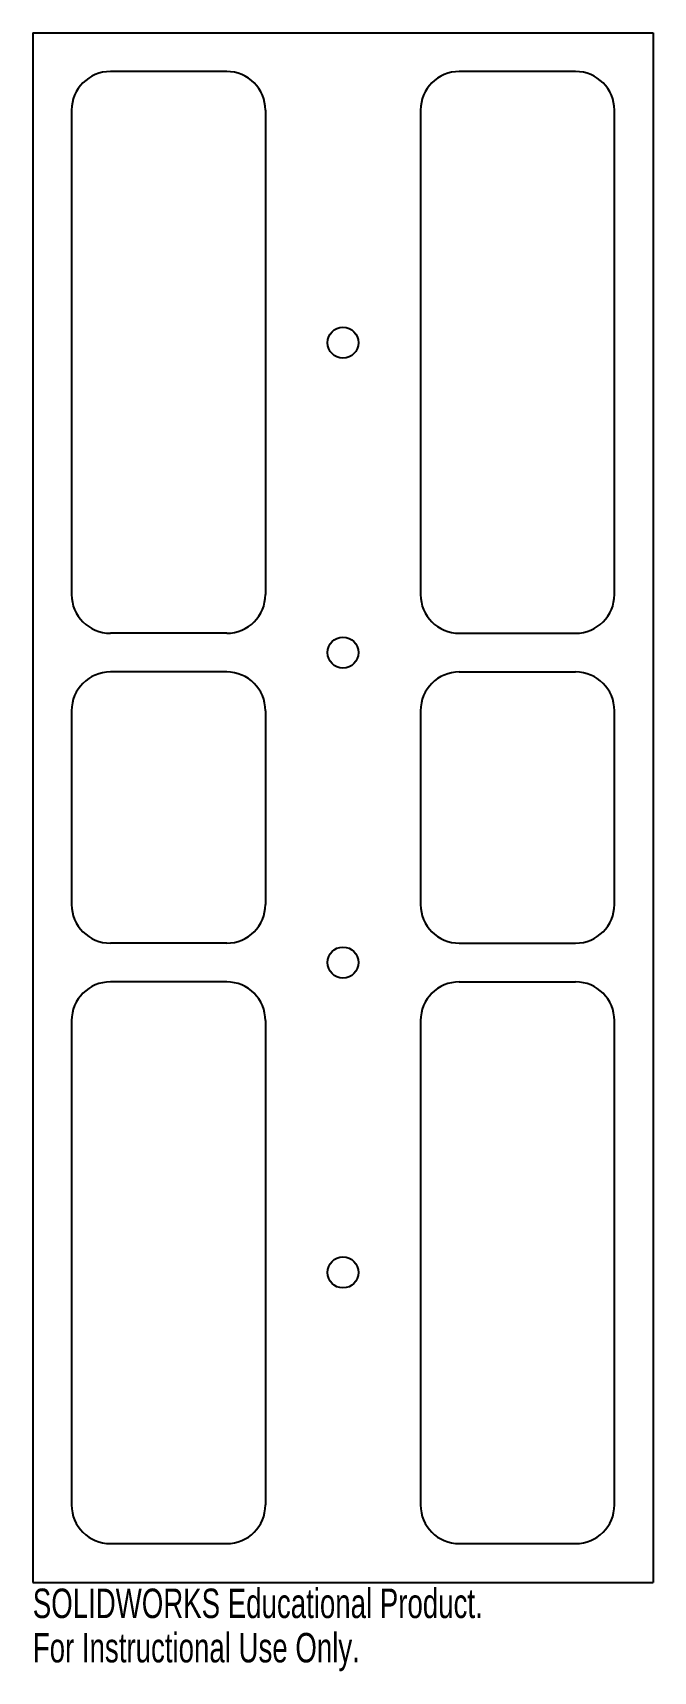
# Model space of a CAD drawing. Header units: inches. Extents: x 0 to 4, y -0.6 to 10.
import ezdxf

# ---------------------------------------------------------------- set-up
doc = ezdxf.new("R2010")
doc.units = ezdxf.units.IN
doc.header["$MEASUREMENT"] = 0
doc.styles.add('SLDTEXTSTYLE0', font='TXT', dxfattribs={"width": 0.7})

msp = doc.modelspace()

# ---------------------------------------------------------------- linework, layer by layer
at = {"color": 7, "linetype": 'Continuous', "lineweight": 25}
for p, q in [((0, 10), (4, 10)), ((0, 10), (0, 0)), ((4, 10), (4, 0)), ((1.25, 9.75), (0.5, 9.75)), ((3.5, 9.75), (2.75, 9.75)), ((0.25, 9.5), (0.25, 6.375)), ((1.5, 9.5), (1.5, 6.375)), ((2.5, 9.5), (2.5, 6.375)), ((3.75, 6.375), (3.75, 9.5)), ((1.25, 6.125), (0.5, 6.125)), ((2.75, 6.125), (3.5, 6.125)), ((1.25, 5.875), (0.5, 5.875)), ((2.75, 5.875), (3.5, 5.875)), ((0.25, 5.625), (0.25, 4.375)), ((1.5, 5.625), (1.5, 4.375)), ((2.5, 5.625), (2.5, 4.375)), ((3.75, 4.375), (3.75, 5.625)), ((1.25, 4.125), (0.5, 4.125)), ((2.75, 4.125), (3.5, 4.125)), ((1.25, 3.875), (0.5, 3.875)), ((2.75, 3.875), (3.5, 3.875)), ((0.25, 3.625), (0.25, 0.5)), ((1.5, 3.625), (1.5, 0.5)), ((2.5, 3.625), (2.5, 0.5)), ((3.75, 0.5), (3.75, 3.625)), ((0.5, 0.25), (1.25, 0.25)), ((2.75, 0.25), (3.5, 0.25)), ((0, 0), (4, 0))]:
    msp.add_line(p, q, dxfattribs=at)
for centre in [(2, 8), (2, 6), (2, 4), (2, 2)]:
    msp.add_circle(centre, 0.1, dxfattribs=at)
for centre, start, end in [((0.5, 9.5), 90, 180), ((1.25, 9.5), 0, 90), ((2.75, 9.5), 90, 180), ((3.5, 9.5), 0, 90), ((0.5, 6.375), 180, 270), ((1.25, 6.375), 270, 0), ((2.75, 6.375), 180, 270), ((3.5, 6.375), 270, 0), ((0.5, 5.625), 90, 180), ((1.25, 5.625), 0, 90), ((2.75, 5.625), 90, 180), ((3.5, 5.625), 0, 90), ((0.5, 4.375), 180, 270), ((1.25, 4.375), 270, 0), ((2.75, 4.375), 180, 270), ((3.5, 4.375), 270, 0), ((0.5, 3.625), 90, 180), ((1.25, 3.625), 0, 90), ((2.75, 3.625), 90, 180), ((3.5, 3.625), 0, 90), ((0.5, 0.5), 180, 270), ((1.25, 0.5), 270, 0), ((2.75, 0.5), 180, 270), ((3.5, 0.5), 270, 0)]:
    msp.add_arc(centre, 0.25, start, end, dxfattribs=at)

# ---------------------------------------------------------------- texts
at = {"color": 7, "linetype": 'Continuous', "char_height": 0.1903, "attachment_point": 1, "style": 'SLDTEXTSTYLE0'}
for s, insert in [('SOLIDWORKS Educational Product.', (0, -0.04)), ('For Instructional Use Only.', (0, -0.326))]:
    msp.add_mtext(s, dxfattribs=dict(at, insert=insert))

doc.saveas('drawing.dxf')
